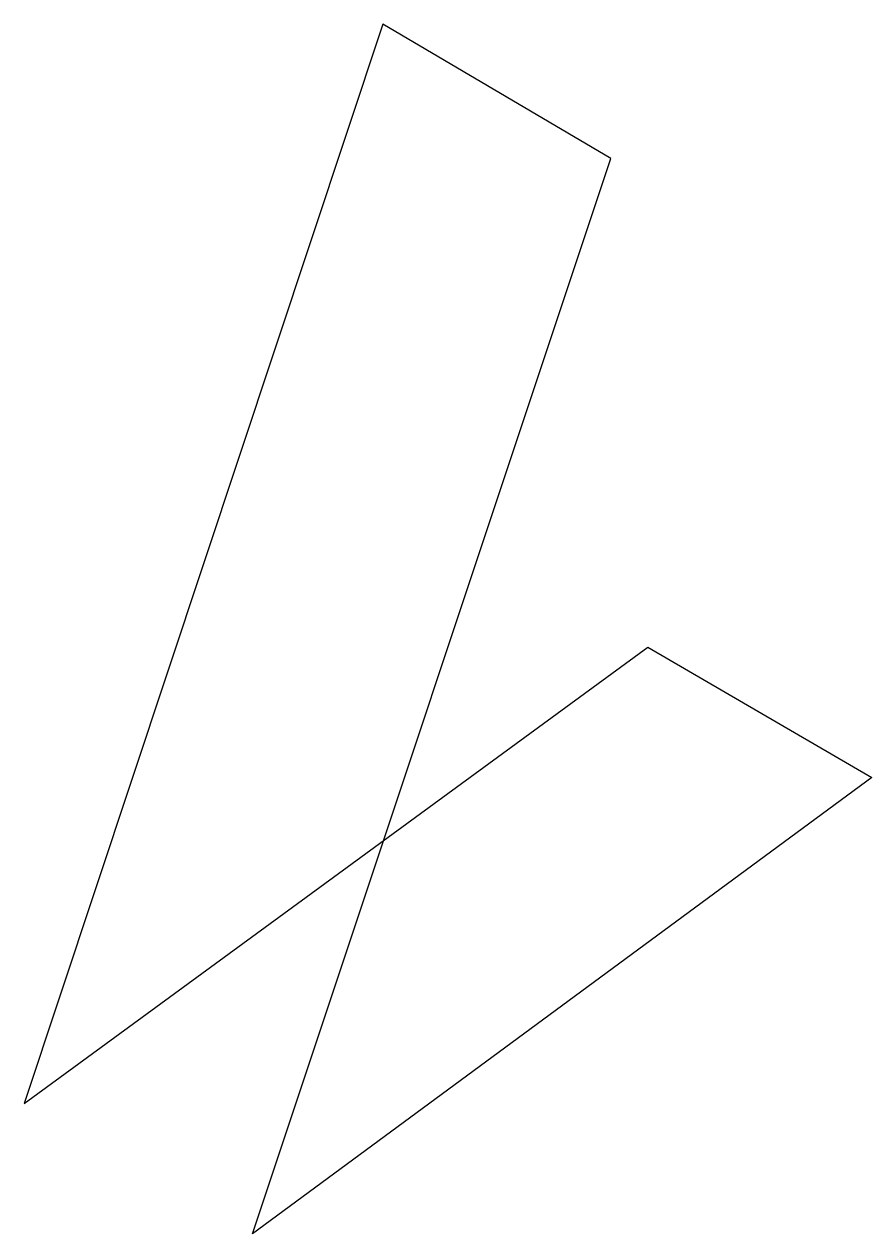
# Model space of a CAD drawing. Extents: x -0.58 to 1.5, y -0.08 to 2.89.
import ezdxf

# ---------------------------------------------------------------- set-up
doc = ezdxf.new("R2010")
doc.units = 0
doc.layers.add('CAPA_POR_DEFECTO', color=7, linetype='CONTINUOUS')

msp = doc.modelspace()

# ---------------------------------------------------------------- linework, layer by layer
at = {"layer": 'CAPA_POR_DEFECTO', "color": 7, "linetype": 'CONTINUOUS'}
for p, q in [((0.3, 2.89), (-0.58, 0.24)), ((0.86, 2.56), (0.3, 2.89)), ((-0.02, -0.08), (0.86, 2.56)), ((-0.58, 0.24), (0.95, 1.36)), ((0.95, 1.36), (1.5, 1.04)), ((1.5, 1.04), (-0.02, -0.08))]:
    msp.add_line(p, q, dxfattribs=at)

doc.saveas('drawing.dxf')
